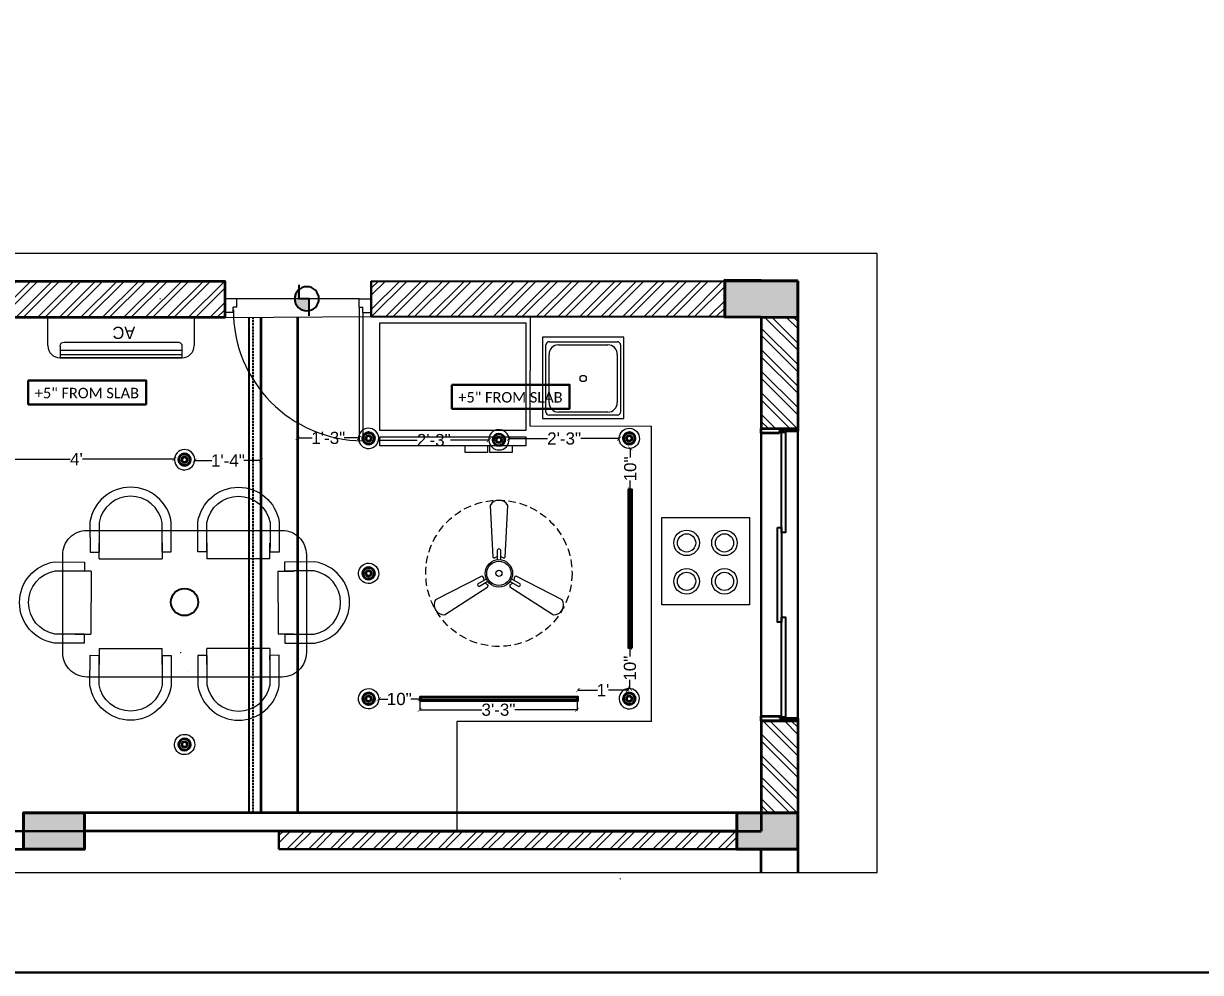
# Model space of a CAD drawing. Header units: inches. Extents: x 3324238 to 135265466, y -1036581 to 20094598.
# Drawn here: x 3354592.9 to 3354882.6, y -519434.8 to -519201.2 of the extents above; entities that cross this region are included whole.
import ezdxf

# ---------------------------------------------------------------- set-up
doc = ezdxf.new("R2010")
doc.units = ezdxf.units.IN
doc.header["$MEASUREMENT"] = 0
doc.header["$PDMODE"] = 3
doc.linetypes.add('00 . GROUND FLOOR$0$DASHED', pattern=[0.75, 0.5, -0.25])
doc.linetypes.add('DASHED', pattern=[0.75, 0.5, -0.25])
for name, color, linetype in [('AR HATCH-7', 7, 'Continuous'), ('Labels and Texts', 8, 'Continuous'), ('str coll', 6, 'Continuous'), ('WIN', 250, 'Continuous')]:
    doc.layers.add(name, color=color, linetype=linetype)
for name, color, linetype, lineweight in [('dim05', 1, 'Continuous', 13), ('DOOR-WINDOW', 5, 'Continuous', 0), ('Electrical', 94, 'Continuous', 30), ('FURNITURE', 32, 'Continuous', 13), ('Text', 7, 'Continuous', 15), ('wall', 7, 'Continuous', 30)]:
    doc.layers.add(name, color=color, linetype=linetype, lineweight=lineweight)
doc.layers.add('hatch', color=253, linetype='Continuous', lineweight=0, transparency=0.4)
doc.styles.add('TEXT', font='eurr____.ttf')
doc.styles.add('Text Style1', font='calibri.ttf')
doc.styles.add('The Thakors 3 inches', font='arial.ttf', dxfattribs={"height": 3})
doc.dimstyles.new('The Thakors 3 inches', dxfattribs={"dimtxt": 3, "dimasz": 1, "dimexe": 0.179993, "dimexo": 0.0625, "dimgap": 0.089996, "dimtad": 0, "dimzin": 0, "dimdsep": 46, "dimlunit": 4, "dimtxsty": 'The Thakors 3 inches', "dimblk": 'ARCHTICK', "dimcen": 0.089996, "dimclrd": 5, "dimclre": 5, "dimclrt": 1, "dimadec": 0, "dimazin": 0, "dimtfac": 0.799988, "dimtofl": 0, "dimtmove": 1, "dimatfit": 3, "dimfxl": 1, "dimtolj": 1, "dimtzin": 0, "dimlwd": 5, "dimlwe": 13, "dimarcsym": 0})

# ---------------------------------------------------------------- blocks, each defined once
blk = doc.blocks.new('DF DF D')
at = {"layer": 'WIN'}
h = blk.add_hatch(color=256, dxfattribs=at)
h.dxf.hatch_style = 1
h.paths.add_polyline_path([(3351769.17, -515756.21), (3351769.17, -515753.29, 0.049939), (3351768.58, -515753.23, 0.699776), (3351766.66, -515758.48), (3351766.66, -515756.21)])
blk.add_lwpolyline([(3351769.17, -515752), (3351769.17, -515756.21), (3351766.66, -515756.21), (3351766.66, -515759.61)], dxfattribs=at)
blk.add_circle((3351768.58, -515756.21), 2.98, dxfattribs=at)
blk = doc.blocks.new('fan')
at = {"layer": 'Electrical', "lineweight": 15, "ltscale": 20}
for p, q in [((3300836.25, -509908.21), (3300837.14, -509925.2)), ((3300841.14, -509925.2), (3300842.03, -509908.21)), ((3300838.64, -509926.06), (3300838.64, -509922.82)), ((3300839.64, -509922.84), (3300839.64, -509926.06)), ((3300833.53, -509931.46), (3300818.37, -509939.19)), ((3300832.23, -509933.94), (3300835.02, -509932.33)), ((3300835.52, -509933.2), (3300832.71, -509934.82)), ((3300845.55, -509934.8), (3300842.76, -509933.2)), ((3300843.26, -509932.33), (3300846.07, -509933.95)), ((3300859.91, -509939.19), (3300844.75, -509931.46)), ((3300821.26, -509944.18), (3300835.53, -509934.92)), ((3300842.75, -509934.92), (3300857.02, -509944.18))]:
    blk.add_line(p, q, dxfattribs=at)
at = {"layer": 'Electrical', "linetype": 'DASHED', "lineweight": 15, "ltscale": 5}
blk.add_circle((3300839.14, -509930.53), 24, dxfattribs=at)
at = {"layer": 'Electrical', "lineweight": 15, "ltscale": 20}
for centre, major_axis, start_param, end_param in [((3300839.14, -509909.84), (2.34, 2.34), -0.272136, 1.842967), ((3300839.14, -509930.53), (3.18, -3.18), 3.14161, 9.424795), ((3300839.14, -509930.53), (2.83, -2.83), 1.749190548672175e-05, 6.283202799085073), ((3300837.61, -509924.94), (0.382, 0.382), 2.863014, 4.257784), ((3300839.14, -509927.45), (1.71, -1.71), 2.565057, 2.951308), ((3300839.14, -509923.01), (0.376, 0.376), -0.465536, 1.983618), ((3300839.14, -509927.45), (1.71, 1.71), 0.19032, 0.57657), ((3300840.67, -509924.94), (0.382, -0.382), 5.167028, 6.561799), ((3300839.14, -509930.53), (0.707, 0.707), 1.570814, 7.853999), ((3300833.54, -509932), (0.382, -0.382), 0.978238, 2.373008), ((3300836.47, -509932.07), (1.71, -1.71), 3.855511, 4.241762), ((3300836.47, -509932.07), (1.71, -1.71), 4.659452, 5.045703), ((3300841.81, -509932.07), (1.71, 1.71), 4.37911, 4.765361), ((3300841.81, -509932.07), (1.71, 1.71), 5.183051, 5.569301), ((3300844.74, -509932), (0.382, -0.382), 2.339416, 3.734186), ((3300832.63, -509934.29), (0.376, -0.376), 3.199655, 5.648809), ((3300835.07, -509934.64), (0.382, 0.382), -1.325776, 0.068994), ((3300843.21, -509934.64), (0.382, -0.382), 3.072633, 4.467404), ((3300845.65, -509934.28), (0.376, 0.376), 3.723254, 6.172408), ((3300821.22, -509940.87), (2.34, -2.34), 3.393055, 5.508159), ((3300857.06, -509940.87), (2.34, -2.34), 5.48745, 7.602554)]:
    blk.add_ellipse(centre, major_axis=major_axis, ratio=1, start_param=start_param, end_param=end_param, dxfattribs=at)
blk = doc.blocks.new('_ArchTick')
at = {"color": 0, "linetype": 'ByBlock', "const_width": 0.15}
blk.add_lwpolyline([(-0.5, -0.5), (0.5, 0.5)], dxfattribs=at)
blk = doc.blocks.new('*D167')
at = {"layer": 'Defpoints', "color": 0, "lineweight": 30, "ltscale": 4, "transparency": 16777216}
for p in [(3354680.32, -519303.2, 0), (3354707.41, -519303.77, 0), (3354707.41, -519303.77)]:
    blk.add_point(p, dxfattribs=at)
at = {"layer": 'dim05', "color": 5, "lineweight": 13, "ltscale": 4, "transparency": 16777216}
for p, q in [((3354680.32, -519303.26), (3354680.32, -519303.95)), ((3354707.41, -519303.71), (3354707.41, -519303.59))]:
    blk.add_line(p, q, dxfattribs=at)
at = {"layer": 'dim05', "color": 152, "lineweight": 5, "ltscale": 4, "transparency": 16777216}
for p, q in [((3354680.32, -519303.77), (3354689.77, -519303.77)), ((3354707.41, -519303.77), (3354697.97, -519303.77))]:
    blk.add_line(p, q, dxfattribs=at)
at = {"layer": 'dim05', "color": 152, "lineweight": 5, "ltscale": 4, "transparency": 16777216, "rotation": 180}
blk.add_blockref('_ArchTick', (3354680.32, -519303.77), dxfattribs=at)
at = {"layer": 'dim05', "color": 152, "lineweight": 5, "ltscale": 4, "transparency": 16777216}
blk.add_blockref('_ArchTick', (3354707.41, -519303.77), dxfattribs=at)
at = {"layer": 'dim05', "color": 1, "lineweight": 5, "ltscale": 4, "transparency": 16777216, "insert": (3354693.87, -519303.77), "char_height": 3, "attachment_point": 5, "style": 'The Thakors 3 inches'}
blk.add_mtext('\\A1;2\'-3"', dxfattribs=at)
blk = doc.blocks.new('*D168')
at = {"layer": 'Defpoints', "color": 0, "lineweight": 30, "ltscale": 4, "transparency": 16777216}
for p in [(3354712.41, -519303.61, 0), (3354739.5, -519303.38, 0), (3354739.5, -519303.38)]:
    blk.add_point(p, dxfattribs=at)
at = {"layer": 'dim05', "color": 5, "lineweight": 13, "ltscale": 4, "transparency": 16777216}
for p, q in [((3354712.41, -519303.55), (3354712.41, -519303.2)), ((3354739.5, -519303.32), (3354739.5, -519303.2))]:
    blk.add_line(p, q, dxfattribs=at)
at = {"layer": 'dim05', "color": 152, "lineweight": 5, "ltscale": 4, "transparency": 16777216}
for p, q in [((3354712.41, -519303.38), (3354721.85, -519303.38)), ((3354739.5, -519303.38), (3354730.06, -519303.38))]:
    blk.add_line(p, q, dxfattribs=at)
at = {"layer": 'dim05', "color": 152, "lineweight": 5, "ltscale": 4, "transparency": 16777216, "rotation": 180}
blk.add_blockref('_ArchTick', (3354712.41, -519303.38), dxfattribs=at)
at = {"layer": 'dim05', "color": 152, "lineweight": 5, "ltscale": 4, "transparency": 16777216}
blk.add_blockref('_ArchTick', (3354739.5, -519303.38), dxfattribs=at)
at = {"layer": 'dim05', "color": 1, "lineweight": 5, "ltscale": 4, "transparency": 16777216, "insert": (3354725.96, -519303.38), "char_height": 3, "attachment_point": 5, "style": 'The Thakors 3 inches'}
blk.add_mtext('\\A1;2\'-3"', dxfattribs=at)
blk = doc.blocks.new('*D169')
at = {"layer": 'Defpoints', "color": 0, "lineweight": 30, "ltscale": 4, "transparency": 16777216}
for p in [(3354742.25, -519305.82, 0), (3354741.74, -519315.89, 0), (3354742.25, -519315.89)]:
    blk.add_point(p, dxfattribs=at)
at = {"layer": 'dim05', "color": 152, "lineweight": 5, "ltscale": 4, "transparency": 16777216}
for p, q in [((3354742.25, -519305.82), (3354742.25, -519308.02)), ((3354742.25, -519315.89), (3354742.25, -519313.69))]:
    blk.add_line(p, q, dxfattribs=at)
at = {"layer": 'dim05', "color": 5, "lineweight": 13, "ltscale": 4, "transparency": 16777216}
for p, q in [((3354742.31, -519305.82), (3354742.43, -519305.82)), ((3354741.8, -519315.89), (3354742.43, -519315.89))]:
    blk.add_line(p, q, dxfattribs=at)
at = {"layer": 'dim05', "color": 152, "lineweight": 5, "ltscale": 4, "transparency": 16777216}
for p, rotation in [((3354742.25, -519305.82), 90), ((3354742.25, -519315.89), 270)]:
    blk.add_blockref('_ArchTick', p, dxfattribs=dict(at, rotation=rotation))
at = {"layer": 'dim05', "color": 1, "lineweight": 5, "ltscale": 4, "transparency": 16777216, "insert": (3354742.25, -519310.86), "char_height": 3, "attachment_point": 5, "rotation": 90, "style": 'The Thakors 3 inches'}
blk.add_mtext('\\A1;10"', dxfattribs=at)
blk = doc.blocks.new('*D164')
at = {"layer": 'Defpoints', "color": 0, "lineweight": 30, "ltscale": 4, "transparency": 16777216}
for p in [(3354742.24, -519354.89, 0), (3354742.18, -519364.95), (3354742.23, -519364.95, 0)]:
    blk.add_point(p, dxfattribs=at)
at = {"layer": 'dim05', "color": 5, "lineweight": 13, "ltscale": 4, "transparency": 16777216}
for p, q in [((3354742.18, -519354.89), (3354742, -519354.89)), ((3354742.17, -519364.95), (3354742, -519364.95))]:
    blk.add_line(p, q, dxfattribs=at)
at = {"layer": 'dim05', "color": 152, "lineweight": 5, "ltscale": 4, "transparency": 16777216}
for p, q in [((3354742.18, -519354.89), (3354742.18, -519357.08)), ((3354742.18, -519364.95), (3354742.18, -519362.76))]:
    blk.add_line(p, q, dxfattribs=at)
for p, rotation in [((3354742.18, -519354.89), 90), ((3354742.18, -519364.95), 270)]:
    blk.add_blockref('_ArchTick', p, dxfattribs=dict(at, rotation=rotation))
at = {"layer": 'dim05', "color": 1, "lineweight": 5, "ltscale": 4, "transparency": 16777216, "insert": (3354742.18, -519359.92), "char_height": 3, "attachment_point": 5, "rotation": 90, "style": 'The Thakors 3 inches'}
blk.add_mtext('\\A1;10"', dxfattribs=at)
blk = doc.blocks.new('*D165')
at = {"layer": 'Defpoints', "color": 0, "lineweight": 30, "ltscale": 4, "transparency": 16777216}
for p in [(3354729.41, -519364.97, 0), (3354729.41, -519365.31), (3354741.66, -519364.97, 0)]:
    blk.add_point(p, dxfattribs=at)
at = {"layer": 'dim05', "color": 5, "lineweight": 13, "ltscale": 4, "transparency": 16777216}
for p, q in [((3354729.41, -519365.03), (3354729.41, -519365.49)), ((3354741.66, -519365.03), (3354741.66, -519365.49))]:
    blk.add_line(p, q, dxfattribs=at)
at = {"layer": 'dim05', "color": 152, "lineweight": 5, "ltscale": 4, "transparency": 16777216}
for p, q in [((3354729.41, -519365.31), (3354734.21, -519365.31)), ((3354741.66, -519365.31), (3354736.87, -519365.31))]:
    blk.add_line(p, q, dxfattribs=at)
at = {"layer": 'dim05', "color": 152, "lineweight": 5, "ltscale": 4, "transparency": 16777216, "rotation": 180}
blk.add_blockref('_ArchTick', (3354729.41, -519365.31), dxfattribs=at)
at = {"layer": 'dim05', "color": 152, "lineweight": 5, "ltscale": 4, "transparency": 16777216}
blk.add_blockref('_ArchTick', (3354741.66, -519365.31), dxfattribs=at)
at = {"layer": 'dim05', "color": 1, "lineweight": 5, "ltscale": 4, "transparency": 16777216, "insert": (3354735.54, -519365.31), "char_height": 3, "attachment_point": 5, "style": 'The Thakors 3 inches'}
blk.add_mtext("\\A1;1'", dxfattribs=at)
blk = doc.blocks.new('*D166')
at = {"layer": 'Defpoints', "color": 0, "lineweight": 30, "ltscale": 4, "transparency": 16777216}
for p in [(3354680.32, -519367.44, 0), (3354680.32, -519367.52), (3354690.41, -519367.44, 0)]:
    blk.add_point(p, dxfattribs=at)
at = {"layer": 'dim05', "color": 5, "lineweight": 13, "ltscale": 4, "transparency": 16777216}
for p, q in [((3354680.32, -519367.51), (3354680.32, -519367.7)), ((3354690.41, -519367.51), (3354690.41, -519367.7))]:
    blk.add_line(p, q, dxfattribs=at)
at = {"layer": 'dim05', "color": 152, "lineweight": 5, "ltscale": 4, "transparency": 16777216}
for p, q in [((3354680.32, -519367.52), (3354682.53, -519367.52)), ((3354690.41, -519367.52), (3354688.21, -519367.52))]:
    blk.add_line(p, q, dxfattribs=at)
at = {"layer": 'dim05', "color": 152, "lineweight": 5, "ltscale": 4, "transparency": 16777216, "rotation": 180}
blk.add_blockref('_ArchTick', (3354680.32, -519367.52), dxfattribs=at)
at = {"layer": 'dim05', "color": 152, "lineweight": 5, "ltscale": 4, "transparency": 16777216}
blk.add_blockref('_ArchTick', (3354690.41, -519367.52), dxfattribs=at)
at = {"layer": 'dim05', "color": 1, "lineweight": 5, "ltscale": 4, "transparency": 16777216, "insert": (3354685.37, -519367.52), "char_height": 3, "attachment_point": 5, "style": 'The Thakors 3 inches'}
blk.add_mtext('\\A1;10"', dxfattribs=at)
blk = doc.blocks.new('*D172')
at = {"layer": 'Defpoints', "color": 0, "lineweight": 30, "ltscale": 4, "transparency": 16777216}
for p in [(3354660.33, -519303.23), (3354660.33, -519303.91, -0.01), (3354675.47, -519303.91, -0.07)]:
    blk.add_point(p, dxfattribs=at)
at = {"layer": 'dim05', "color": 5, "lineweight": 13, "ltscale": 4, "transparency": 16777216}
for p, q in [((3354660.33, -519303.85), (3354660.33, -519303.05)), ((3354675.47, -519303.85), (3354675.47, -519303.05))]:
    blk.add_line(p, q, dxfattribs=at)
at = {"layer": 'dim05', "color": 152, "lineweight": 5, "ltscale": 4, "transparency": 16777216}
for p, q in [((3354660.33, -519303.23), (3354663.96, -519303.23)), ((3354675.47, -519303.23), (3354671.83, -519303.23))]:
    blk.add_line(p, q, dxfattribs=at)
at = {"layer": 'dim05', "color": 152, "lineweight": 5, "ltscale": 4, "transparency": 16777216, "rotation": 180}
blk.add_blockref('_ArchTick', (3354660.33, -519303.23), dxfattribs=at)
at = {"layer": 'dim05', "color": 152, "lineweight": 5, "ltscale": 4, "transparency": 16777216}
blk.add_blockref('_ArchTick', (3354675.47, -519303.23), dxfattribs=at)
at = {"layer": 'dim05', "color": 1, "lineweight": 5, "ltscale": 4, "transparency": 16777216, "insert": (3354667.9, -519303.23), "char_height": 3, "attachment_point": 5, "style": 'The Thakors 3 inches'}
blk.add_mtext('\\A1;1\'-3"', dxfattribs=at)
blk = doc.blocks.new('*D173')
at = {"layer": 'Defpoints', "color": 0, "lineweight": 30, "ltscale": 4, "transparency": 16777216}
for p in [(3354635.01, -519308.54, -0.04), (3354651.33, -519308.54, -0.01), (3354651.33, -519308.78)]:
    blk.add_point(p, dxfattribs=at)
at = {"layer": 'dim05', "color": 5, "lineweight": 13, "ltscale": 4, "transparency": 16777216}
for p, q in [((3354635.01, -519308.6), (3354635.01, -519308.96)), ((3354651.33, -519308.6), (3354651.33, -519308.96))]:
    blk.add_line(p, q, dxfattribs=at)
at = {"layer": 'dim05', "color": 152, "lineweight": 5, "ltscale": 4, "transparency": 16777216}
for p, q in [((3354635.01, -519308.78), (3354639.23, -519308.78)), ((3354651.33, -519308.78), (3354647.1, -519308.78))]:
    blk.add_line(p, q, dxfattribs=at)
at = {"layer": 'dim05', "color": 152, "lineweight": 5, "ltscale": 4, "transparency": 16777216, "rotation": 180}
blk.add_blockref('_ArchTick', (3354635.01, -519308.78), dxfattribs=at)
at = {"layer": 'dim05', "color": 152, "lineweight": 5, "ltscale": 4, "transparency": 16777216}
blk.add_blockref('_ArchTick', (3354651.33, -519308.78), dxfattribs=at)
at = {"layer": 'dim05', "color": 1, "lineweight": 5, "ltscale": 4, "transparency": 16777216, "insert": (3354643.17, -519308.78), "char_height": 3, "attachment_point": 5, "style": 'The Thakors 3 inches'}
blk.add_mtext('\\A1;1\'-4"', dxfattribs=at)
blk = doc.blocks.new('*D174')
at = {"layer": 'Defpoints', "color": 0, "lineweight": 30, "ltscale": 4, "transparency": 16777216}
for p in [(3354581.76, -519308.26, 0), (3354581.76, -519308.45), (3354630.01, -519308.5, -0.04)]:
    blk.add_point(p, dxfattribs=at)
at = {"layer": 'dim05', "color": 5, "lineweight": 13, "ltscale": 4, "transparency": 16777216}
for p, q in [((3354581.76, -519308.32), (3354581.76, -519308.63)), ((3354630.01, -519308.43), (3354630.01, -519308.27))]:
    blk.add_line(p, q, dxfattribs=at)
at = {"layer": 'dim05', "color": 152, "lineweight": 5, "ltscale": 4, "transparency": 16777216}
for p, q in [((3354581.76, -519308.45), (3354604.35, -519308.45)), ((3354630.01, -519308.45), (3354607.42, -519308.45))]:
    blk.add_line(p, q, dxfattribs=at)
at = {"layer": 'dim05', "color": 152, "lineweight": 5, "ltscale": 4, "transparency": 16777216, "rotation": 180}
blk.add_blockref('_ArchTick', (3354581.76, -519308.45), dxfattribs=at)
at = {"layer": 'dim05', "color": 152, "lineweight": 5, "ltscale": 4, "transparency": 16777216}
blk.add_blockref('_ArchTick', (3354630.01, -519308.45), dxfattribs=at)
at = {"layer": 'dim05', "color": 1, "lineweight": 5, "ltscale": 4, "transparency": 16777216, "insert": (3354605.89, -519308.45), "char_height": 3, "attachment_point": 5, "style": 'The Thakors 3 inches'}
blk.add_mtext("\\A1;4'", dxfattribs=at)
blk = doc.blocks.new('*D208')
at = {"layer": 'Defpoints', "color": 0, "lineweight": 30, "ltscale": 4, "transparency": 16777216}
for p in [(3354690.41, -519367.94, 0.07), (3354729.16, -519367.94, 0.07), (3354729.16, -519370.16)]:
    blk.add_point(p, dxfattribs=at)
at = {"layer": 'dim05', "color": 5, "lineweight": 13, "ltscale": 4, "transparency": 16777216}
for p, q in [((3354690.41, -519368.01), (3354690.41, -519370.34)), ((3354729.16, -519368.01), (3354729.16, -519370.34))]:
    blk.add_line(p, q, dxfattribs=at)
at = {"layer": 'dim05', "color": 152, "lineweight": 5, "ltscale": 4, "transparency": 16777216}
for p, q in [((3354690.41, -519370.16), (3354705.71, -519370.16)), ((3354729.16, -519370.16), (3354713.86, -519370.16))]:
    blk.add_line(p, q, dxfattribs=at)
at = {"layer": 'dim05', "color": 152, "lineweight": 5, "ltscale": 4, "transparency": 16777216, "rotation": 180}
blk.add_blockref('_ArchTick', (3354690.41, -519370.16), dxfattribs=at)
at = {"layer": 'dim05', "color": 152, "lineweight": 5, "ltscale": 4, "transparency": 16777216}
blk.add_blockref('_ArchTick', (3354729.16, -519370.16), dxfattribs=at)
at = {"layer": 'dim05', "color": 1, "lineweight": 5, "ltscale": 4, "transparency": 16777216, "insert": (3354709.79, -519370.16), "char_height": 3, "attachment_point": 5, "style": 'The Thakors 3 inches'}
blk.add_mtext('\\A1;3\'-3"', dxfattribs=at)

msp = doc.modelspace()

# ---------------------------------------------------------------- hatches: boundary and pattern name
at = {"layer": 'AR HATCH-7', "lineweight": 5, "true_color": 0x939598}
h = msp.add_hatch(color=252, dxfattribs=at)
h.dxf.hatch_style = 1
h.paths.add_polyline_path([(3354783.5, -519264.577), (3354783.5, -519273.577), (3354765.5, -519273.415), (3354765.5, -519264.415)])
h = msp.add_hatch(color=252, dxfattribs=at)
h.dxf.hatch_style = 1
h.paths.add_polyline_path([(3354607.867, -519395.522), (3354607.867, -519404.522), (3354592.867, -519404.522), (3354592.867, -519395.522)])
h = msp.add_hatch(color=252, dxfattribs=at)
h.dxf.hatch_style = 1
h.paths.add_polyline_path([(3354783.5, -519395.521), (3354783.5, -519404.521), (3354768.5, -519404.521), (3354768.5, -519395.521)])
at = {"layer": 'hatch', "lineweight": 15, "true_color": 0x636466}
h = msp.add_hatch(dxfattribs=at)
h.set_pattern_fill('ANSI32', color=251, scale=10)
h.set_pattern_definition([(45, (14064.6596, -5228.2895), (-2.6516504294, 2.6516504294), []), (45, (14066.4274, -5228.2895), (-2.6516504294, 2.6516504294), [])])
h.paths.add_polyline_path([(3354534.889, -519273.591), (3354534.889, -519264.581), (3354534.889, -519273.588), (3354642.418, -519273.603), (3354642.418, -519264.581), (3354534.889, -519264.577)])
h = msp.add_hatch(dxfattribs=at)
h.set_pattern_fill('ANSI32', color=251, scale=10)
h.set_pattern_definition([(45, (14288.3164, -5228.0312), (-2.6516504294, 2.6516504294), []), (45, (14290.084, -5228.0312), (-2.6516504294, 2.6516504294), [])])
h.paths.add_polyline_path([(3354678.471, -519264.581), (3354678.471, -519273.319), (3354765.5, -519273.344), (3354765.5, -519264.659)])
h = msp.add_hatch(dxfattribs=at)
h.set_pattern_fill('ANSI32', color=251, scale=10, angle=90)
h.set_pattern_definition([(135, (2840737.968, -3859691.0633), (-2.6516504294, -2.6516504294), []), (135, (2840737.968, -3859689.2955), (-2.6516504294, -2.6516504294), [])])
h.paths.add_polyline_path([(3354774.518, -519300.909), (3354783.5, -519300.909), (3354783.5, -519273.577), (3354774.5, -519273.532)])
h = msp.add_hatch(dxfattribs=at)
h.set_pattern_fill('ANSI32', color=251, scale=10, angle=90)
h.set_pattern_definition([(135, (2840737.968, -3859785.674), (-2.6516504294, -2.6516504294), []), (135, (2840737.968, -3859783.9063), (-2.6516504294, -2.6516504294), [])])
h.paths.add_polyline_path([(3354774.518, -519395.52), (3354783.5, -519395.52), (3354783.5, -519372.935), (3354774.5, -519372.889)])
h = msp.add_hatch(dxfattribs=at)
h.set_pattern_fill('ANSI32', color=251, scale=10)
h.set_pattern_definition([(45, (14291.3164, -5363.63), (-2.6516504294, 2.6516504294), []), (45, (14293.084, -5363.63), (-2.6516504294, 2.6516504294), [])])
h.paths.add_polyline_path([(3354655.764, -519400.106), (3354655.764, -519404.435), (3354768.5, -519404.534), (3354768.5, -519400.257)])

# ---------------------------------------------------------------- linework, layer by layer
at = {"color": 6}
msp.add_line((3354648.327, -519273.496, -0.042), (3354648.327, -519395.421, 0.025), dxfattribs=at)
at = {"color": 3, "linetype": '00 . GROUND FLOOR$0$DASHED'}
msp.add_line((3354649.327, -519273.496, -0.042), (3354649.327, -519395.421, 0.025), dxfattribs=at)
for points, elevation in [([(3354742.741, -519354.889), (3354742.741, -519315.889), (3354741.741, -519315.889), (3354741.741, -519354.889)], -0.042), ([(3354742.491, -519354.639), (3354742.491, -519316.139), (3354741.991, -519316.139), (3354741.991, -519354.639)], -0.042), ([(3354690.414, -519367.943), (3354729.414, -519367.943), (3354729.414, -519366.943), (3354690.414, -519366.943)], -0.043), ([(3354690.664, -519367.693), (3354729.164, -519367.693), (3354729.164, -519367.193), (3354690.664, -519367.193)], -0.043)]:
    msp.add_lwpolyline(points, close=True, dxfattribs=dict(elevation=elevation))
at = {"color": 1}
msp.add_circle((3354632.507, -519343.644, -0.077), 3.333, dxfattribs=at)
at = {"layer": 'dim05', "color": 1, "lineweight": 35}
for p, q in [((3354651.329, -519273.539, -0.043), (3354651.327, -519395.421, -0.063)), ((3354660.327, -519273.481, -0.043), (3354660.327, -519395.421, -0.063)), ((3354607.867, -519395.421, 0.025), (3354774.5, -519395.421, -0.042))]:
    msp.add_line(p, q, dxfattribs=at)
at = {"layer": 'dim05', "color": 1, "lineweight": 35, "elevation": 0.025}
msp.add_lwpolyline([(3354607.867, -519395.421), (3354768.5, -519395.421), (3354768.5, -519400.014), (3354607.867, -519400.014)], close=True, dxfattribs=at)
at = {"layer": 'DOOR-WINDOW'}
for p, q in [((3354645.422, -519268.963, -0.109), (3354642.418, -519268.963, -0.109)), ((3354675.466, -519268.963, -0.109), (3354645.422, -519268.963, -0.109)), ((3354675.466, -519268.963, -0.109), (3354678.471, -519268.963, -0.109))]:
    msp.add_line(p, q, dxfattribs=at)
at = {"layer": 'DOOR-WINDOW', "color": 5, "lineweight": 30}
for p, q in [((3354783.5, -519301.561, -0.126), (3354783.5, -519372.262, -0.126)), ((3354774.5, -519302.061, -0.109), (3354774.5, -519371.762, -0.109))]:
    msp.add_line(p, q, dxfattribs=at)
at = {"layer": 'DOOR-WINDOW', "color": 5, "lineweight": 25}
msp.add_line((3354778.5, -519372.912, -0.118), (3354778.5, -519372.912, -0.118), dxfattribs=at)
for points, elevation in [([(3354779.5, -519301.811), (3354780.5, -519301.811), (3354780.5, -519326.495), (3354779.5, -519326.495)], -0.109), ([(3354778.5, -519325.245), (3354779.5, -519325.245), (3354779.5, -519348.578), (3354778.5, -519348.578)], -0.126), ([(3354779.5, -519347.328), (3354780.5, -519347.328), (3354780.5, -519372.012), (3354779.5, -519372.012)], -0.126)]:
    msp.add_lwpolyline(points, close=True, dxfattribs=dict(at, elevation=elevation))
at = {"layer": 'Electrical', "lineweight": 15}
for p, q in [((3354598.863, -519280.488, -0.077), (3354598.863, -519273.505, -0.077)), ((3354598.863, -519273.505, -0.077), (3354634.889, -519273.505, -0.077)), ((3354634.889, -519273.505, -0.077), (3354634.889, -519280.488, -0.077)), ((3354601.874, -519280.631, -0.077), (3354601.874, -519283.5, -0.077)), ((3354601.874, -519281.635, -0.077), (3354631.877, -519281.635, -0.077)), ((3354602.878, -519279.627, -0.077), (3354630.873, -519279.627, -0.077)), ((3354631.877, -519280.631, -0.077), (3354631.877, -519283.5, -0.077)), ((3354601.874, -519282.639, -0.077), (3354631.877, -519282.639, -0.077)), ((3354631.877, -519283.5, -0.077), (3354601.874, -519283.5, -0.077)), ((3354601.874, -519283.5, -0.077), (3354601.874, -519283.5, -0.077)), ((3354601.874, -519283.5, -0.077), (3354631.877, -519283.5, -0.077))]:
    msp.add_line(p, q, dxfattribs=at)
for centre, start, end in [((3354601.874, -519280.488, -0.077), 180, 270), ((3354631.877, -519280.488, -0.077), 270, 0)]:
    msp.add_arc(centre, 3.012, start, end, dxfattribs=at)
at = {"layer": 'Electrical', "lineweight": 15, "extrusion": (0, 0, -1)}
for centre, start_param, end_param in [((3354602.878, -519280.631, -0.077), 3.9269908, 5.4977871), ((3354630.873, -519280.631, -0.077), -0.7853982, 0.7853982)]:
    msp.add_ellipse(centre, major_axis=(0.71, 0.71), ratio=1, start_param=start_param, end_param=end_param, dxfattribs=at)
at = {"layer": 'Electrical', "color": 5, "lineweight": 5, "ltscale": 8, "extrusion": (0, 0, -1)}
for centre, major_axis in [((3354677.827, -519303.336, -0.042), (-1.693, -1.839)), ((3354709.914, -519303.691, -0.043), (-1.693, -1.839)), ((3354632.507, -519308.581, -0.077), (-1.693, -1.839)), ((3354742.005, -519367.443, -0.043), (1.693, 1.839))]:
    msp.add_ellipse(centre, major_axis=major_axis, ratio=1, start_param=-0.7853982, end_param=5.4977871, dxfattribs=at)
at = {"layer": 'Electrical', "color": 5, "ltscale": 8, "extrusion": (0, 0, -1)}
for centre, major_axis, start_param, end_param in [((3354677.827, -519303.336, -0.042), (-1.016, -1.104), -0.7853982, 5.4977871), ((3354677.827, -519303.336, -0.042), (1.012, -0.931), 0.7853982, 7.0685835), ((3354677.827, -519303.336, -0.042), (0.544, -0.501), 0.7853982, 7.0685835), ((3354677.827, -519303.336, -0.042), (0.453, -0.417), 0.7853982, 7.0685835), ((3354709.914, -519303.691, -0.043), (-1.016, -1.104), -0.7853982, 5.4977871), ((3354709.914, -519303.691, -0.043), (1.012, -0.931), 0.7853982, 7.0685835), ((3354709.914, -519303.691, -0.043), (0.544, -0.501), 0.7853982, 7.0685835), ((3354709.914, -519303.691, -0.043), (0.453, -0.417), 0.7853982, 7.0685835), ((3354632.507, -519308.581, -0.077), (-1.016, -1.104), -0.7853982, 5.4977871), ((3354632.507, -519308.581, -0.077), (1.012, -0.931), 0.7853982, 7.0685835), ((3354632.507, -519308.581, -0.077), (0.544, -0.501), 0.7853982, 7.0685835), ((3354632.507, -519308.581, -0.077), (0.453, -0.417), 0.7853982, 7.0685835), ((3354742.005, -519367.443, -0.043), (1.016, 1.104), -0.7853982, 5.4977871), ((3354742.005, -519367.443, -0.043), (-1.012, 0.931), 0.7853982, 7.0685835), ((3354742.005, -519367.443, -0.043), (-0.544, 0.501), 0.7853982, 7.0685835), ((3354742.005, -519367.443, -0.043), (-0.453, 0.417), 0.7853982, 7.0685835)]:
    msp.add_ellipse(centre, major_axis=major_axis, ratio=1, start_param=start_param, end_param=end_param, dxfattribs=at)
at = {"layer": 'Electrical', "color": 5, "lineweight": 5, "ltscale": 8}
for centre, major_axis in [((3354742, -519303.336, -0.042), (1.693, -1.839)), ((3354677.822, -519336.567, -0.007), (-1.693, 1.839)), ((3354677.822, -519367.443, -0.043), (-1.693, 1.839)), ((3354632.507, -519378.707, -0.077), (-1.693, 1.839))]:
    msp.add_ellipse(centre, major_axis=major_axis, ratio=1, start_param=-0.7853982, end_param=5.4977871, dxfattribs=at)
at = {"layer": 'Electrical', "color": 5, "ltscale": 8}
for centre, major_axis, start_param, end_param in [((3354742, -519303.336, -0.042), (1.016, -1.104), -0.7853982, 5.4977871), ((3354742, -519303.336, -0.042), (-1.012, -0.931), 0.7853982, 7.0685835), ((3354742, -519303.336, -0.042), (-0.544, -0.501), 0.7853982, 7.0685835), ((3354742, -519303.336, -0.042), (-0.453, -0.417), 0.7853982, 7.0685835), ((3354677.822, -519336.567, -0.007), (-1.016, 1.104), -0.7853982, 5.4977871), ((3354677.822, -519336.567, -0.007), (1.012, 0.931), 0.7853982, 7.0685835), ((3354677.822, -519336.567, -0.007), (0.544, 0.501), 0.7853982, 7.0685835), ((3354677.822, -519336.567, -0.007), (0.453, 0.417), 0.7853982, 7.0685835), ((3354677.822, -519367.443, -0.043), (-1.016, 1.104), -0.7853982, 5.4977871), ((3354677.822, -519367.443, -0.043), (1.012, 0.931), 0.7853982, 7.0685835), ((3354677.822, -519367.443, -0.043), (0.544, 0.501), 0.7853982, 7.0685835), ((3354677.822, -519367.443, -0.043), (0.453, 0.417), 0.7853982, 7.0685835), ((3354632.507, -519378.707, -0.077), (-1.016, 1.104), -0.7853982, 5.4977871), ((3354632.507, -519378.707, -0.077), (1.012, 0.931), 0.7853982, 7.0685835), ((3354632.507, -519378.707, -0.077), (0.544, 0.501), 0.7853982, 7.0685835), ((3354632.507, -519378.707, -0.077), (0.453, 0.417), 0.7853982, 7.0685835)]:
    msp.add_ellipse(centre, major_axis=major_axis, ratio=1, start_param=start_param, end_param=end_param, dxfattribs=at)
at = {"layer": 'FURNITURE'}
msp.add_line((3354739.816, -519411.839, -0.039), (3354739.816, -519411.743, -0.039), dxfattribs=at)
at = {"layer": 'Labels and Texts', "color": 1, "lineweight": 30, "ltscale": 0.3}
for points, elevation in [([(3354594.042, -519289.077), (3354623.031, -519289.077), (3354623.031, -519294.971), (3354594.042, -519294.971)], -0.045), ([(3354698.329, -519290.125), (3354727.318, -519290.125), (3354727.318, -519296.019), (3354698.329, -519296.019)], 0.025)]:
    msp.add_lwpolyline(points, close=True, dxfattribs=dict(at, elevation=elevation))
at = {"layer": 'str coll', "lineweight": 5}
msp.add_line((3354642.418, -519273.603, -0.109), (3354678.471, -519273.344, -0.109), dxfattribs=at)
at = {"layer": 'str coll', "color": 5, "lineweight": 30}
msp.add_lwpolyline([(3354439.626, -518967.527), (3355710.483, -518967.527), (3355710.483, -519434.841), (3354439.626, -519434.841)], close=True, dxfattribs=at)
at = {"layer": 'str coll', "lineweight": 5, "elevation": -0.108}
msp.add_lwpolyline([(3354803.075, -519257.771), (3354534.889, -519257.771), (3354534.889, -519410.223), (3354803.075, -519410.223)], close=True, dxfattribs=at)
at = {"layer": 'str coll', "lineweight": 40}
for points, elevation in [([(3354783.5, -519264.577), (3354783.5, -519273.577), (3354765.5, -519273.415), (3354765.5, -519264.415)], -0.042), ([(3354607.867, -519395.522), (3354607.867, -519404.522), (3354592.867, -519404.522), (3354592.867, -519395.522)], -0.041), ([(3354783.5, -519395.521), (3354783.5, -519404.521), (3354768.5, -519404.521), (3354768.5, -519395.521)], -0.041)]:
    msp.add_lwpolyline(points, close=True, dxfattribs=dict(at, elevation=elevation))
at = {"layer": 'wall', "lineweight": 30}
for p, q in [((3354678.471, -519264.581, -0.109), (3354678.471, -519273.344, -0.109)), ((3354783.5, -519264.675, -0.109), (3354678.471, -519264.581, -0.109)), ((3354678.471, -519273.344, -0.109), (3354774.5, -519273.423, -0.109)), ((3354549.299, -519400.021, -0.109), (3354607.866, -519400.024, -0.109)), ((3354655.764, -519400.018, -0.109), (3354655.764, -519404.522, -0.109)), ((3354774.512, -519404.521, -0.109), (3354655.764, -519404.522, -0.109))]:
    msp.add_line(p, q, dxfattribs=at)
at = {"layer": 'wall', "lineweight": 35}
for p, q in [((3354783.5, -519264.675, -0.109), (3354783.5, -519300.911, -0.126)), ((3354774.5, -519273.423, -0.109), (3354774.5, -519300.911, -0.126)), ((3354774.5, -519300.911, -0.109), (3354783.5, -519300.911, -0.126)), ((3354774.5, -519372.912, -0.126), (3354774.5, -519400.015, -0.109)), ((3354774.5, -519372.912, -0.109), (3354783.5, -519372.912, -0.126)), ((3354783.5, -519372.912, -0.126), (3354783.5, -519410.223, -0.106)), ((3354607.865, -519404.522, -0.109), (3354607.866, -519400.024, -0.109)), ((3354655.764, -519400.018, -0.109), (3354774.5, -519400.014, -0.109)), ((3354534.889, -519404.522, -0.109), (3354607.865, -519404.522, -0.109)), ((3354774.512, -519410.223, -0.109), (3354774.512, -519404.521, -0.109))]:
    msp.add_line(p, q, dxfattribs=at)
at = {"layer": 'wall', "lineweight": 5}
for p, q in [((3354626.435, -519268.901, -0.078), (3354626.572, -519268.901, -0.078)), ((3354597.818, -519273.718, -0.109), (3354597.818, -519273.581, -0.109))]:
    msp.add_line(p, q, dxfattribs=at)
at = {"layer": 'wall', "color": 9, "lineweight": 5, "true_color": 0xc7c8ca}
for p, q in [((3354645.422, -519270.985, -0.109), (3354645.422, -519268.963, -0.109)), ((3354675.466, -519270.985, -0.109), (3354675.466, -519268.963, -0.109)), ((3354644.521, -519272.361, -0.109), (3354642.418, -519272.361, -0.109)), ((3354644.521, -519272.361, -0.109), (3354644.521, -519270.985, -0.109)), ((3354645.422, -519270.985, -0.109), (3354644.521, -519270.985, -0.109)), ((3354675.466, -519270.985, -0.109), (3354675.467, -519303.94, -0.109)), ((3354675.466, -519270.985, -0.109), (3354676.368, -519270.985, -0.109)), ((3354676.368, -519272.361, -0.109), (3354676.368, -519270.985, -0.109)), ((3354676.368, -519272.361, -0.109), (3354676.368, -519303.927, -0.109)), ((3354676.368, -519272.361, -0.109), (3354678.471, -519272.361, -0.109)), ((3354717.573, -519273.237, -0.109), (3354717.545, -519300.237, -0.109)), ((3354721.472, -519296.854, -0.109), (3354721.472, -519280.313, -0.109)), ((3354722.246, -519279.539, -0.109), (3354739.094, -519279.539, -0.109)), ((3354724.57, -519280.313, -0.109), (3354736.737, -519280.313, -0.109)), ((3354739.869, -519280.313, -0.109), (3354739.869, -519296.854, -0.109)), ((3354722.246, -519294.531, -0.109), (3354722.246, -519282.637, -0.109)), ((3354739.061, -519282.637, -0.109), (3354739.061, -519294.531, -0.109)), ((3354739.094, -519297.629, -0.109), (3354722.246, -519297.629, -0.109)), ((3354736.737, -519296.854, -0.109), (3354724.57, -519296.854, -0.109)), ((3354717.545, -519300.232, -0.109), (3354747.464, -519300.311, -0.109)), ((3354747.466, -519373.062, -0.109), (3354747.464, -519300.311, -0.109)), ((3354611.482, -519333.008, -0.144), (3354611.473, -519329.1, -0.144)), ((3354627.023, -519329.063, -0.144), (3354627.033, -519332.97, -0.144)), ((3354637.992, -519329.063, -0.144), (3354637.982, -519332.97, -0.144)), ((3354653.533, -519333.008, -0.144), (3354653.542, -519329.1, -0.144)), ((3354611.482, -519333.008, -0.144), (3354627.033, -519332.97, -0.144)), ((3354653.533, -519333.008, -0.144), (3354637.982, -519332.97, -0.144)), ((3354609.545, -519336.014, -0.144), (3354605.637, -519335.995, -0.144)), ((3354609.545, -519336.014, -0.144), (3354609.47, -519351.565, -0.144)), ((3354655.47, -519336.014, -0.144), (3354659.377, -519335.995, -0.144)), ((3354655.47, -519336.014, -0.144), (3354655.545, -519351.565, -0.144)), ((3354771.597, -519344.353, -0.1), (3354750.046, -519344.353, -0.1)), ((3354605.562, -519351.546, -0.144), (3354609.47, -519351.565, -0.144)), ((3354659.453, -519351.546, -0.144), (3354655.545, -519351.565, -0.144)), ((3354611.482, -519355.07, -0.144), (3354611.473, -519358.978, -0.144)), ((3354611.482, -519355.07, -0.144), (3354627.033, -519355.108, -0.144)), ((3354627.023, -519359.016, -0.144), (3354627.033, -519355.108, -0.144)), ((3354653.533, -519355.07, -0.144), (3354637.982, -519355.108, -0.144)), ((3354637.992, -519359.016, -0.144), (3354637.982, -519355.108, -0.144)), ((3354653.533, -519355.07, -0.144), (3354653.542, -519358.978, -0.144)), ((3354633.12, -519360.638, -0.109), (3354633.12, -519360.639, -0.109))]:
    msp.add_line(p, q, dxfattribs=at)
at = {"layer": 'wall', "color": 251, "lineweight": 5, "true_color": 0x636466}
msp.add_line((3354778.5, -519372.912, -0.106), (3354774.5, -519372.912, -0.109), dxfattribs=at)
at = {"layer": 'wall', "lineweight": 35, "elevation": -0.109}
msp.add_lwpolyline([(3354534.889, -519264.581), (3354642.418, -519264.581), (3354642.418, -519273.603), (3354534.889, -519273.591)], dxfattribs=at)
at = {"layer": 'wall', "color": 9, "lineweight": 5, "true_color": 0xc7c8ca, "elevation": -0.109}
for points in [[(3354680.577, -519301.407), (3354680.577, -519274.85), (3354716.577, -519274.85), (3354716.577, -519301.407)], [(3354740.653, -519278.404), (3354720.653, -519278.404), (3354720.653, -519298.404), (3354740.653, -519298.404)], [(3354680.577, -519305.17), (3354680.577, -519302.956), (3354716.577, -519302.956), (3354716.577, -519305.17)]]:
    msp.add_lwpolyline(points, close=True, dxfattribs=at)
at = {"layer": 'wall', "lineweight": 35, "elevation": -0.109}
for points in [[(3354779, -519302.061), (3354774.5, -519302.061), (3354774.5, -519300.911), (3354783.5, -519300.911), (3354783.5, -519301.561), (3354779, -519301.561)], [(3354779, -519372.262), (3354783.5, -519372.262), (3354783.5, -519372.912), (3354774.5, -519372.912), (3354774.5, -519371.762), (3354779, -519371.762)]]:
    msp.add_lwpolyline(points, close=True, dxfattribs=at)
at = {"layer": 'wall', "color": 9, "lineweight": 5, "true_color": 0xc7c8ca, "elevation": -0.109, "flags": 128}
for points in [[(3354701.526, -519305.17), (3354701.526, -519306.747), (3354707.153, -519306.747), (3354707.153, -519305.17)], [(3354707.628, -519305.17), (3354707.628, -519306.747), (3354713.256, -519306.747), (3354713.256, -519305.17)]]:
    msp.add_lwpolyline(points, dxfattribs=at)
at = {"layer": 'wall', "color": 9, "lineweight": 5, "true_color": 0xc7c8ca, "elevation": -0.144}
for points in [[(3354627.02, -519331.285), (3354629.245, -519331.28), (3354629.227, -519323.898, 0.8536134), (3354609.227, -519323.894), (3354609.245, -519331.328), (3354611.469, -519331.323)], [(3354637.995, -519331.285), (3354635.77, -519331.28), (3354635.788, -519323.898, -0.8536134), (3354655.788, -519323.894), (3354655.77, -519331.328), (3354653.546, -519331.323)], [(3354627.015, -519329.063), (3354627.02, -519331.285), (3354627.005, -519324.086, 0.8357584), (3354611.45, -519324.079), (3354611.462, -519329.1), (3354611.467, -519331.323)], [(3354638, -519329.063), (3354637.995, -519331.285), (3354638.01, -519324.086, -0.8357584), (3354653.565, -519324.079), (3354653.553, -519329.1), (3354653.548, -519331.323)], [(3354607.785, -519351.548), (3354607.774, -519353.772), (3354600.392, -519353.737, -0.8536134), (3354600.437, -519333.737), (3354607.87, -519333.773), (3354607.86, -519335.997)], [(3354657.23, -519351.548), (3354657.241, -519353.772), (3354664.623, -519353.737, 0.8536134), (3354664.578, -519333.737), (3354657.145, -519333.773), (3354657.155, -519335.997)], [(3354605.562, -519351.537), (3354607.785, -519351.548), (3354600.586, -519351.515, -0.8357584), (3354600.616, -519335.96), (3354605.637, -519335.984), (3354607.86, -519335.995)], [(3354659.453, -519351.537), (3354657.23, -519351.548), (3354664.429, -519351.515, 0.8357584), (3354664.399, -519335.96), (3354659.377, -519335.984), (3354657.155, -519335.995)], [(3354627.02, -519356.793), (3354629.245, -519356.799), (3354629.227, -519364.181, -0.8536134), (3354609.227, -519364.184), (3354609.245, -519356.75), (3354611.469, -519356.756)], [(3354627.015, -519359.016), (3354627.02, -519356.793), (3354627.005, -519363.992, -0.8357584), (3354611.45, -519364), (3354611.462, -519358.978), (3354611.467, -519356.756)], [(3354637.995, -519356.793), (3354635.77, -519356.799), (3354635.788, -519364.181, 0.8536134), (3354655.788, -519364.184), (3354655.77, -519356.75), (3354653.546, -519356.756)], [(3354638, -519359.016), (3354637.995, -519356.793), (3354638.01, -519363.992, 0.8357584), (3354653.565, -519364), (3354653.553, -519358.978), (3354653.548, -519356.756)]]:
    msp.add_lwpolyline(points, format="xyb", dxfattribs=at)
at = {"layer": 'wall', "color": 9, "lineweight": 5, "true_color": 0xc7c8ca}
for points, elevation in [([(3354750.046, -519344.353), (3354750.046, -519322.802), (3354771.597, -519322.802), (3354771.597, -519344.353)], -0.1), ([(3354747.466, -519373.062), (3354699.584, -519373.062), (3354699.584, -519400.015), (3354699.584, -519400.015)], -0.109)]:
    msp.add_lwpolyline(points, dxfattribs=dict(at, elevation=elevation))
at = {"layer": 'wall', "color": 9, "lineweight": 5, "true_color": 0xc7c8ca, "elevation": -0.144}
msp.add_lwpolyline([(3354602.507, -519356.089), (3354602.507, -519331.989, -0.4142136), (3354608.507, -519325.989), (3354656.507, -519325.989, -0.4142136), (3354662.507, -519331.989), (3354662.507, -519356.089, -0.4142136), (3354656.507, -519362.089), (3354608.507, -519362.089, -0.4142136)], format="xyb", close=True, dxfattribs=at)
at = {"layer": 'wall', "color": 251, "lineweight": 5, "true_color": 0x636466}
for points, elevation in [([(3354774.5, -519375.33), (3354774.5, -519375.329)], -0.053), ([(3354774.5, -519400.015), (3354774.5, -519400.014)], -0.109)]:
    msp.add_lwpolyline(points, dxfattribs=dict(at, elevation=elevation))
at = {"layer": 'wall', "color": 9, "lineweight": 5, "true_color": 0xc7c8ca}
for centre, radius in [((3354730.653, -519288.584, -0.109), 0.762), ((3354756.118, -519329.068, -0.1), 3.143), ((3354756.118, -519329.068, -0.1), 2.245), ((3354765.451, -519329.068, -0.1), 3.143), ((3354765.451, -519329.068, -0.1), 2.245), ((3354756.118, -519338.532, -0.1), 3.143), ((3354756.118, -519338.532, -0.1), 2.245), ((3354765.451, -519338.532, -0.1), 3.143), ((3354765.451, -519338.532, -0.1), 2.245)]:
    msp.add_circle(centre, radius, dxfattribs=at)
for centre, radius, start, end in [((3354676.607, -519271.842, -0.109), 32.086, 179.63989, 269.57372), ((3354722.246, -519280.313, -0.109), 0.775, 90, 180), ((3354724.57, -519282.637, -0.109), 2.324, 90, 180), ((3354736.737, -519282.637, -0.109), 2.324, 0, 90), ((3354739.094, -519280.313, -0.109), 0.775, 0, 90), ((3354724.57, -519294.531, -0.109), 2.324, 180, 270), ((3354736.737, -519294.531, -0.109), 2.324, 270, 0), ((3354722.246, -519296.854, -0.109), 0.775, 180, 270), ((3354739.094, -519296.854, -0.109), 0.775, 270, 0)]:
    msp.add_arc(centre, radius, start, end, dxfattribs=at)
at = {"layer": 'wall', "color": 9, "lineweight": 5, "true_color": 0xc7c8ca, "extrusion": (-2.51236e-07, -2.12478e-08, 1)}
msp.add_arc((3354631.518, -519355.959, -0.941), 0.1, 270.00023, 0.01781, dxfattribs=at)

# ---------------------------------------------------------------- block references
at = {"lineweight": 35, "xscale": -1, "rotation": 180}
msp.add_blockref('DF DF D', (2894.033, -1035025.169, -0.109), dxfattribs=at)
at = {"layer": 'dim05', "color": 1, "lineweight": 35, "xscale": 0.7500093749414259, "yscale": 0.7500093749414259, "zscale": 0.7500093749414259}
msp.add_blockref('fan', (879049.613, -136883.89, -0.007), dxfattribs=at)

# ---------------------------------------------------------------- texts
at = {"layer": 'Labels and Texts', "color": 18, "lineweight": 9, "true_color": 0x000000, "style": 'Text Style1'}
for p in [(3354595.636, -519293.462, -0.045), (3354699.923, -519294.51, 0.025)]:
    msp.add_text('+5" FROM SLAB', height=2.58064, dxfattribs=at).set_placement(p)
at = {"layer": 'Text', "style": 'TEXT'}
msp.add_text('AC', height=3, rotation=180, dxfattribs=at).set_placement((3354620.357, -519275.84, -0.077))

# ---------------------------------------------------------------- dimensions: what is measured, and where the dimension line sits
at = {"layer": 'dim05', "lineweight": 5, "ltscale": 4}
for base, p1, p2, picture, middle in [((3354660.327, -519303.229, -0.041), (3354675.467, -519303.908, -0.109), (3354660.327, -519303.908, -0.048), '*D172', (3354667.897, -519303.229, -0.041)), ((3354707.415, -519303.771, -0.041), (3354680.323, -519303.198, -0.042), (3354707.415, -519303.771, -0.043), '*D167', (3354693.869, -519303.771, -0.041)), ((3354739.501, -519303.384, -0.041), (3354712.412, -519303.611, -0.043), (3354739.501, -519303.384, -0.042), '*D168', (3354725.957, -519303.384, -0.041)), ((3354581.761, -519308.454, -0.041), (3354630.009, -519308.497, -0.077), (3354581.761, -519308.258, -0.042), '*D174', (3354605.885, -519308.454, -0.041)), ((3354651.329, -519308.777, -0.041), (3354635.007, -519308.541, -0.077), (3354651.329, -519308.541, -0.049), '*D173', (3354643.168, -519308.777, -0.041)), ((3354680.322, -519367.518, -0.041), (3354690.414, -519367.443, -0.043), (3354680.322, -519367.443, -0.043), '*D166', (3354685.368, -519367.518, -0.041)), ((3354729.414, -519365.315, -0.041), (3354741.663, -519364.967, -0.043), (3354729.414, -519364.967, -0.043), '*D165', (3354735.538, -519365.315, -0.041)), ((3354729.164, -519370.157, -0.108), (3354690.414, -519367.943, -0.043), (3354729.164, -519367.943, -0.043), '*D208', (3354709.789, -519370.157, -0.108))]:
    dim = msp.add_linear_dim(base=base, p1=p1, p2=p2, dimstyle='The Thakors 3 inches', override={"dimtxt": 32, "dimdec": 0, "dimclrd": 152}, dxfattribs=at)
    dim.commit()
    dim.dimension.update_dxf_attribs({"geometry": picture, "text_midpoint": middle})
for base, p1, p2, picture, middle in [((3354742.25, -519315.889, -0.041), (3354742.25, -519305.824, -0.042), (3354741.741, -519315.889, -0.042), '*D169', (3354742.25, -519310.856, -0.041)), ((3354742.179, -519364.954, -0.041), (3354742.241, -519354.889, -0.042), (3354742.233, -519364.954, -0.043), '*D164', (3354742.179, -519359.921, -0.041))]:
    dim = msp.add_linear_dim(base=base, p1=p1, p2=p2, angle=90, dimstyle='The Thakors 3 inches', override={"dimtxt": 32, "dimdec": 0, "dimclrd": 152}, dxfattribs=at)
    dim.commit()
    dim.dimension.update_dxf_attribs({"geometry": picture, "text_midpoint": middle})

doc.saveas('drawing.dxf')
